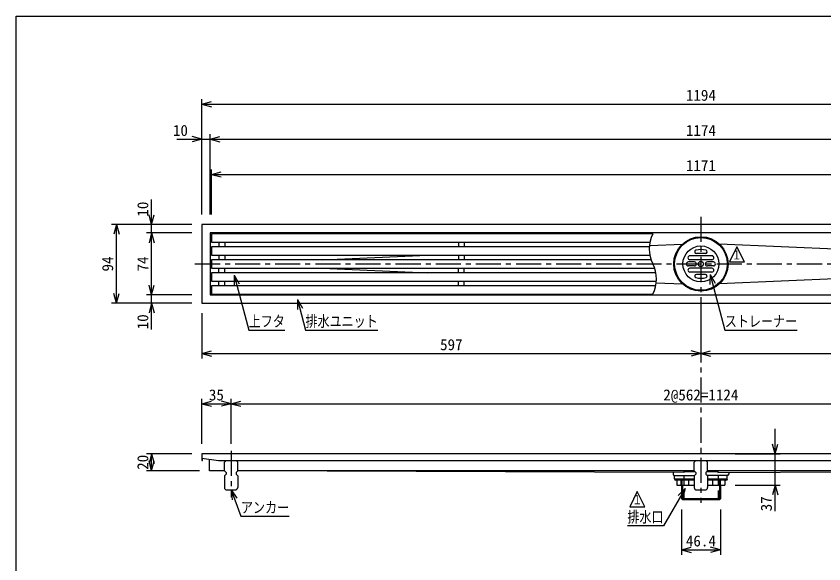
# Model space of a CAD drawing. Units: millimetres, scale not verified. Extents: x -819 to 819, y -558 to 522.
# Drawn here: x -819 to 147, y -132 to 522 of the extents above; entities that cross this region are included whole.
import ezdxf
from ezdxf.enums import TextEntityAlignment as Align

# ---------------------------------------------------------------- set-up
doc = ezdxf.new("R2010")
doc.units = ezdxf.units.MM
doc.header["$LTSCALE"] = 6
doc.linetypes.add('CHAIN1', pattern=[8, 5, -1, 1, -1])
doc.linetypes.add('DASHED2', pattern=[3, 2, -1])
for name, color, linetype in [('0-0_計極細', 2, 'Continuous'), ('0-1_計細線', 3, 'Continuous'), ('0-5_寸法線', 7, 'Continuous'), ('0-7_枠細線', 5, 'Continuous'), ('0-8_枠中線', 5, 'Continuous')]:
    doc.layers.add(name, color=color, linetype=linetype)
doc.styles.add('ＭＳ ゴシック', font='')
doc.styles.get('ＭＳ ゴシック').set_extended_font_data('MS Gothic')

msp = doc.modelspace()

# ---------------------------------------------------------------- linework, layer by layer
at = {"layer": '0-0_計極細', "linetype": 'CHAIN1'}
for p, q in [((0, 282.3), (0, -59.657)), ((-605.171, 225.944), (605.857, 225.944)), ((-562, 2.586), (-562, -52.684))]:
    msp.add_line(p, q, dxfattribs=at)
at = {"layer": '0-0_計極細'}
for p, q in [((-576.45, 251.944), (-576.45, 246.444)), ((-569.55, 251.944), (-569.55, 246.444)), ((-289.95, 251.944), (-289.95, 246.444)), ((-283.05, 251.944), (-283.05, 246.444)), ((-61.526, 248.003), (-22.16, 249.718)), ((568.004, 225.944), (22.166, 249.713)), ((-576.45, 236.444), (-576.45, 230.944)), ((-569.55, 236.444), (-569.55, 230.944)), ((-453.202, 230.944), (-326.919, 236.444)), ((-289.95, 236.444), (-289.95, 230.944)), ((-283.05, 236.444), (-283.05, 230.944)), ((568.004, 225.944), (22.16, 202.171)), ((-576.45, 215.444), (-576.45, 220.944)), ((-569.55, 215.444), (-569.55, 220.944)), ((-453.202, 220.944), (-326.919, 215.444)), ((-289.95, 215.444), (-289.95, 220.944)), ((-283.05, 215.444), (-283.05, 220.944)), ((-576.45, 199.944), (-576.45, 205.444)), ((-569.55, 199.944), (-569.55, 205.444)), ((-289.95, 199.944), (-289.95, 205.444)), ((-283.05, 199.944), (-283.05, 205.444)), ((-53.568, 203.539), (-22.16, 202.171)), ((-20.31, -21.856), (-7.2, -21.856)), ((7.2, -21.856), (20.31, -21.856)), ((-23.5, -38.256), (-23.5, -30.756)), ((-23.5, -30.756), (-22.5, -31.756)), ((-23.5, -38.256), (-22.5, -37.256)), ((-22.5, -37.256), (-22.5, -31.756)), ((-22.2, -38.256), (-22.2, -55.556)), ((22.2, -38.256), (22.2, -55.556)), ((23.5, -30.756), (22.5, -31.756)), ((22.5, -37.256), (22.5, -31.756)), ((23.5, -38.256), (22.5, -37.256)), ((23.5, -38.256), (23.5, -30.756)), ((23.2, -54.556), (-23.2, -54.556))]:
    msp.add_line(p, q, dxfattribs=at)
at = {"layer": '0-0_計極細', "linetype": 'DASHED2'}
for p, q in [((-20.5, -26.756), (-20.5, -55.556)), ((20.5, -26.756), (20.5, -55.556))]:
    msp.add_line(p, q, dxfattribs=at)
at = {"layer": '0-0_計極細'}
for centre, start, end in [((-21.058, 243.944), 153.73196, 206.26804), ((-94.001, 207.944), 333.73196, 26.26804)]:
    msp.add_arc(centre, 40.671, start, end, dxfattribs=at)
at = {"layer": '0-1_計細線'}
for p, q in [((-585.5, 261.944), (-585.5, 251.944)), ((-57.529, 261.944), (-585.5, 261.944)), ((-585.5, 251.944), (-60.935, 251.944)), ((-585.5, 246.444), (-585.5, 236.444)), ((-61.652, 246.444), (-585.5, 246.444)), ((-585.5, 236.444), (-61.032, 236.444)), ((13.15, 235.694), (-13.15, 235.694)), ((5.5, 238.394), (-5.5, 238.394)), ((-585.5, 230.944), (-585.5, 220.944)), ((-59.596, 230.944), (-585.5, 230.944)), ((-7.7, 228.294), (-15, 228.294)), ((-7.7, 223.594), (-15, 223.594)), ((13.15, 230.994), (-13.15, 230.994)), ((15, 228.294), (7.7, 228.294)), ((15, 223.594), (7.7, 223.594)), ((-585.5, 220.944), (-55.463, 220.944)), ((-585.5, 215.444), (-585.5, 205.444)), ((-54.027, 215.444), (-585.5, 215.444)), ((13.15, 220.894), (-13.15, 220.894)), ((13.15, 216.194), (-13.15, 216.194)), ((5.5, 213.494), (-5.5, 213.494)), ((-585.5, 205.444), (-53.406, 205.444)), ((-585.5, 199.944), (-585.5, 189.944)), ((-54.124, 199.944), (-585.5, 199.944)), ((-585.5, 189.944), (-57.529, 189.944)), ((-597, -1.056), (-597, -9.056)), ((-597, -9.056), (-596.3, -9.056)), ((-596.983, -6.063), (-577, -9.053)), ((-596.3, -9.055), (-596.3, -6.165)), ((-587.7, -21.056), (-587.7, -7.452)), ((-577, -9.056), (577, -9.056)), ((-568, -9.056), (-570, -11.056)), ((-554, -11.056), (-556, -9.056)), ((-6, -9.056), (-8, -11.056)), ((8, -11.056), (6, -9.056)), ((-570, -21.056), (-570, -11.056)), ((-554, -21.056), (-554, -11.056)), ((-8, -21.056), (-8, -11.056)), ((8, -21.056), (8, -11.056)), ((-570, -21.056), (-587.7, -21.056)), ((-570, -21.056), (-568, -23.056)), ((-568, -25.056), (-570, -27.056)), ((-570, -27.056), (-570, -41.056)), ((-568, -23.056), (-568, -25.056)), ((-554, -21.056), (-556, -23.056)), ((-556, -23.056), (-556, -25.056)), ((-556, -25.056), (-554, -27.056)), ((-20.31, -23.034), (-554.046, -21.101)), ((-8, -21.056), (-554, -21.056)), ((-554, -27.056), (-554, -41.056)), ((-33.2, -22.987), (-33.2, -25.256)), ((-31.7, -26.756), (-7.7, -26.756)), ((-31.5, -30.756), (-31.5, -26.756)), ((-20.31, -21.056), (-20.31, -23.035)), ((-8, -21.056), (-6, -23.056)), ((-6, -25.056), (-8, -27.056)), ((-8, -27.056), (-8, -41.056)), ((-6, -23.056), (-6, -25.056)), ((8, -21.056), (6, -23.056)), ((6, -23.056), (6, -25.056)), ((6, -25.056), (8, -27.056)), ((31.7, -26.756), (7.7, -26.756)), ((554, -21.056), (8, -21.056)), ((8, -27.056), (8, -41.056)), ((20.31, -21.056), (20.31, -23.035)), ((20.31, -23.034), (554.046, -21.101)), ((31.5, -30.756), (31.5, -26.756)), ((33.2, -22.987), (33.2, -25.256)), ((-31.7, -30.756), (-8, -30.756)), ((-8, -32.556), (-29.9, -32.556)), ((-28.75, -32.556), (-28.75, -38.256)), ((-28.75, -38.256), (-8, -38.256)), ((-23.2, -38.256), (-23.2, -54.556)), ((-14.375, -38.256), (-14.375, -32.556)), ((8, -30.756), (31.7, -30.756)), ((29.9, -32.556), (8, -32.556)), ((8, -38.256), (28.75, -38.256)), ((14.375, -38.256), (14.375, -32.556)), ((23.2, -38.256), (23.2, -54.556)), ((28.75, -32.556), (28.75, -38.256)), ((-567, -44.056), (-557, -44.056)), ((-5, -44.056), (5, -44.056)), ((-22.2, -55.556), (-23.2, -54.556)), ((-22.2, -55.556), (22.2, -55.556)), ((22.2, -55.556), (23.2, -54.556))]:
    msp.add_line(p, q, dxfattribs=at)
for points in [[(597, 178.944), (597, 272.944), (-597, 272.944), (-597, 178.944)], [(-587, 262.944), (-587, 188.944), (587, 188.944), (587, 262.944)]]:
    msp.add_lwpolyline(points, close=True, dxfattribs=at)
msp.add_lwpolyline([(597, -9.056), (597, -1.056), (-597, -1.056)], dxfattribs=at)
for radius in [32.5, 31.5, 21.5, 3.1]:
    msp.add_circle((0, 225.944), radius, dxfattribs=at)
for centre, radius, start, end in [((-5.5, 240.394), 2, 108.40042, 270), ((0, 219.264), 23.831, 75.09095, 104.90905), ((5.5, 240.394), 2, 270, 71.59958), ((-13.15, 233.344), 2.35, 90, 180), ((-13.15, 233.344), 2.35, 180, 270), ((13.15, 233.344), 2.35, 0, 90), ((13.15, 233.344), 2.35, 270, 360), ((-15, 225.944), 2.35, 90, 180), ((-15, 225.944), 2.35, 180, 270), ((-7.7, 225.944), 2.35, 0, 90), ((-7.7, 225.944), 2.35, 270, 360), ((7.7, 225.944), 2.35, 90, 180), ((7.7, 225.944), 2.35, 180, 270), ((15, 225.944), 2.35, 0, 90), ((15, 225.944), 2.35, 270, 360), ((-13.15, 218.544), 2.35, 90, 180), ((-13.15, 218.544), 2.35, 180, 270), ((-5.5, 211.494), 2, 90, 251.59958), ((5.5, 211.494), 2, 288.40042, 90), ((13.15, 218.544), 2.35, 0, 90), ((13.15, 218.544), 2.35, 270, 360), ((0, 232.625), 23.831, 255.09095, 284.90905), ((-31.7, -25.256), 1.5, 180, 270), ((-31.7, -25.256), 1.5, 180, 270), ((31.7, -25.256), 1.5, 270, 360), ((31.7, -25.256), 1.5, 270, 360), ((-29.9, -30.756), 1.8, 180, 270), ((29.9, -30.756), 1.8, 270, 360), ((-567, -41.056), 3, 180, 270), ((-557, -41.056), 3, 270, 360), ((-5, -41.056), 3, 180, 270), ((5, -41.056), 3, 270, 360)]:
    msp.add_arc(centre, radius, start, end, dxfattribs=at)
at = {"layer": '0-5_寸法線'}
for p, q in [((-597, 284.944), (-597, 422.944)), ((-597, 416.944), (-585.409, 420.05)), ((-597, 416.944), (-585.409, 413.839)), ((-597, 416.944), (597, 416.944)), ((-597, 374.944), (-608.591, 378.05)), ((-597, 284.944), (-597, 380.944)), ((-587, 284.944), (-587, 380.944)), ((-587, 374.944), (-575.409, 378.05)), ((-627, 374.944), (-587, 374.944)), ((-597, 374.944), (-608.591, 371.839)), ((-587, 374.944), (-575.409, 371.839)), ((-587, 374.944), (587, 374.944)), ((-585.5, 284.944), (-585.5, 338.944)), ((-585.5, 332.944), (-573.909, 336.05)), ((-585.5, 332.944), (-573.909, 329.839)), ((-585.5, 332.944), (585.5, 332.944)), ((-657, 262.944), (-657, 302.944)), ((-657, 272.944), (-660.106, 284.536)), ((-657, 272.944), (-653.894, 284.536)), ((-609, 272.944), (-705, 272.944)), ((-699, 272.944), (-702.106, 261.353)), ((-699, 272.944), (-695.894, 261.353)), ((-699, 178.944), (-699, 272.944)), ((-609, 272.944), (-663, 272.944)), ((-609, 262.944), (-663, 262.944)), ((-657, 262.944), (-660.106, 251.353)), ((-657, 262.944), (-653.894, 251.353)), ((-657, 188.944), (-657, 262.944)), ((10.85, 213.484), (10.838, 201.484)), ((10.85, 213.484), (16.84, 203.086)), ((-558.41, 212.515), (-558.418, 200.515)), ((-558.41, 212.515), (-552.417, 202.119)), ((-657, 188.944), (-660.106, 200.536)), ((-657, 188.944), (-653.894, 200.536)), ((-699, 178.944), (-702.106, 190.536)), ((-699, 178.944), (-695.894, 190.536)), ((-609, 188.944), (-663, 188.944)), ((-657, 147.82), (-657, 188.944)), ((-609, 178.944), (-705, 178.944)), ((-609, 178.944), (-663, 178.944)), ((-657, 178.944), (-660.106, 167.353)), ((-657, 178.944), (-653.894, 167.353)), ((-482.664, 183.447), (-482.671, 171.447)), ((-482.664, 183.447), (-476.67, 173.051)), ((-597, 166.944), (-597, 112.944)), ((0, 166.944), (0, 112.944)), ((-597, 118.944), (-585.409, 122.05)), ((-597, 118.944), (-585.409, 115.839)), ((-597, 118.944), (0, 118.944)), ((0, 118.944), (-11.591, 122.05)), ((0, 118.944), (-11.591, 115.839)), ((0, 118.944), (11.591, 122.05)), ((0, 118.944), (11.591, 115.839)), ((0, 118.944), (597, 118.944)), ((-597, 10.944), (-597, 64.944)), ((-597, 58.944), (-585.409, 62.05)), ((-597, 58.944), (-585.409, 55.839)), ((-597, 58.944), (-562, 58.944)), ((-562, 58.944), (-573.591, 62.05)), ((-562, 58.944), (-573.591, 55.839)), ((-562, 10.944), (-562, 64.944)), ((-562, 58.944), (-550.409, 62.05)), ((-562, 58.944), (-550.409, 55.839)), ((-562, 58.944), (562, 58.944)), ((88.75, -69.614), (88.75, 28.944)), ((88.75, -1.056), (85.644, 10.536)), ((88.75, -1.056), (91.856, 10.536)), ((-609, -1.056), (-663, -1.056)), ((-657, -1.056), (-660.106, -12.647)), ((-657, -21.056), (-660.106, -9.464)), ((-657, -1.056), (-653.894, -12.647)), ((-657, -21.056), (-657, -1.056)), ((-657, -21.056), (-653.894, -9.464)), ((40.75, -1.056), (94.75, -1.056)), ((-599.7, -21.056), (-663, -21.056)), ((40.75, -38.256), (94.75, -38.256)), ((88.75, -38.256), (85.644, -49.847)), ((88.75, -38.256), (91.856, -49.847)), ((-562, -44.056), (-555.006, -53.806)), ((-562, -44.056), (-560.818, -55.997)), ((-18.729, -42.223), (-27.243, -50.68)), ((-18.729, -42.223), (-21.874, -53.804)), ((-23.2, -67.556), (-23.2, -121.556)), ((23.2, -67.556), (23.2, -121.556)), ((-23.2, -115.556), (-11.609, -112.45)), ((-23.2, -115.556), (-11.609, -118.661)), ((-23.2, -115.556), (23.2, -115.556)), ((23.2, -115.556), (11.609, -112.45)), ((23.2, -115.556), (11.609, -118.661))]:
    msp.add_line(p, q, dxfattribs=at)
for points in [[(10.85, 213.484), (28.617, 146.925), (115.017, 146.925)], [(-558.41, 212.515), (-540.879, 146.925), (-497.679, 146.925)], [(-482.664, 183.447), (-472.902, 146.925), (-386.502, 146.925)], [(-562, -44.056), (-550.125, -75.561), (-492.525, -75.561)], [(-18.729, -42.223), (-44.738, -86.923), (-87.938, -86.923)]]:
    msp.add_lwpolyline(points, dxfattribs=at)
at = {"layer": '0-7_枠細線'}
for p, q in [((43, 246.339), (34, 228.339)), ((52, 228.339), (43, 246.339)), ((34, 228.339), (52, 228.339)), ((-76.125, -46.081), (-85.125, -64.081)), ((-67.125, -64.081), (-76.125, -46.081)), ((-85.125, -64.081), (-67.125, -64.081))]:
    msp.add_line(p, q, dxfattribs=at)
at = {"layer": '0-8_枠中線'}
msp.add_lwpolyline([(-819, -558), (-819, 522), (819, 522), (819, -558)], close=True, dxfattribs=at)

# ---------------------------------------------------------------- texts
at = {"layer": '0-5_寸法線', "style": 'ＭＳ ゴシック'}
for s, p in [('1194', (-18, 416.944)), ('10', (-631.493, 374.944)), ('1174', (-18, 374.944)), ('1171', (-18, 332.944)), ('597', (-312, 118.944)), ('35', (-588.5, 58.944)), ('2@562=1124', (-45, 58.944)), ('46.4', (-18, -115.556))]:
    msp.add_text(s, height=13.2, dxfattribs=at).set_placement(p, align=Align.BOTTOM_LEFT)
for s, p in [('10', (-657, 282.459)), ('94', (-699, 216.944)), ('74', (-657, 216.944)), ('10', (-657, 147.82)), ('20', (-657, -20.056)), ('37', (88.75, -69.614))]:
    msp.add_text(s, height=13.2, rotation=90, dxfattribs=at).set_placement(p, align=Align.BOTTOM_LEFT)
at = {"layer": '0-5_寸法線', "style": 'ＭＳ ゴシック', "width": 0.8}
for s, p in [('上フタ', (-540.879, 146.925)), ('排水ユニット', (-472.902, 146.925)), ('ストレーナー', (28.617, 146.925)), ('アンカー', (-550.125, -75.561)), ('排水口', (-87.938, -86.923))]:
    msp.add_text(s, height=13.2, dxfattribs=at).set_placement(p, align=Align.BOTTOM_LEFT)
at = {"layer": '0-7_枠細線', "style": 'ＭＳ ゴシック', "width": 0.8}
for p in [(36.838, 227.971), (-82.287, -64.45)]:
    msp.add_text('１', height=11, dxfattribs=at).set_placement(p, align=Align.BOTTOM_LEFT)

doc.saveas('drawing.dxf')
